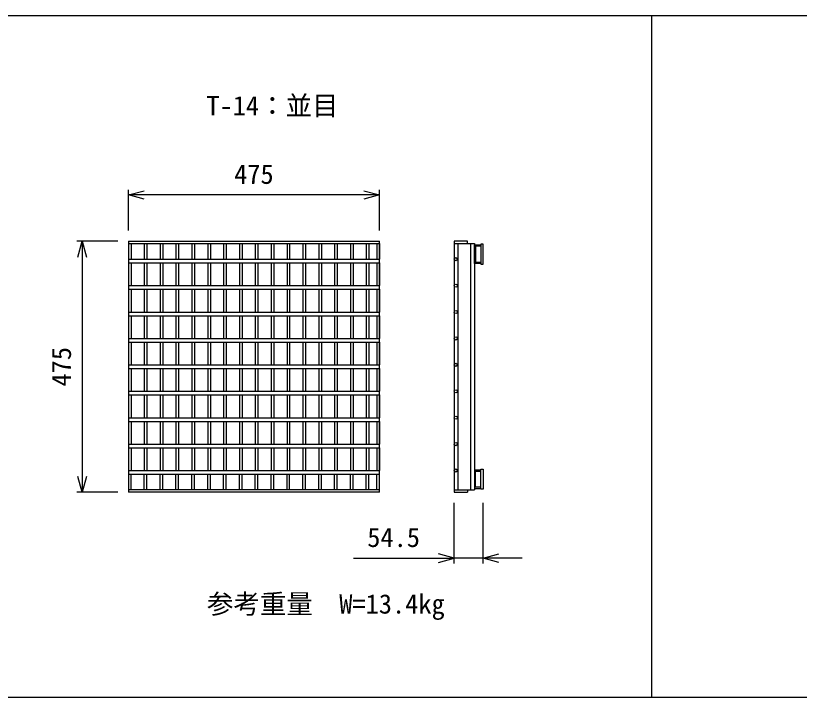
# Model space of a CAD drawing. Units: millimetres, scale not verified. Extents: x 12 to 21012, y 0 to 14850.
# Drawn here: x 4660 to 6142, y 1873 to 3163 of the extents above; entities that cross this region are included whole.
import ezdxf
from ezdxf.enums import TextEntityAlignment as Align

# ---------------------------------------------------------------- set-up
doc = ezdxf.new("R2010")
doc.units = ezdxf.units.MM
doc.header["$LTSCALE"] = 25
for name, color, linetype, lineweight in [('DIM', 7, 'Continuous', 25), ('HATCH', 6, 'Continuous', 25), ('TXT', 7, 'Continuous', 25)]:
    doc.layers.add(name, color=color, linetype=linetype, lineweight=lineweight)
doc.styles.add('ＭＳ ゴシック', font='')
doc.styles.get('ＭＳ ゴシック').set_extended_font_data('MS Gothic')

msp = doc.modelspace()

# ---------------------------------------------------------------- linework, layer by layer
at = {"layer": 'DIM'}
for p, q in [((4873.14, 2755.76), (4873.14, 2833.26)), ((4873.14, 2823.26), (4903.14, 2831.3)), ((5318.14, 2831.3), (5348.14, 2823.26)), ((5348.14, 2755.76), (5348.14, 2833.26)), ((5348.14, 2823.26), (4873.14, 2823.26)), ((4903.14, 2815.22), (4873.14, 2823.26)), ((5348.14, 2823.26), (5318.14, 2815.22)), ((4853.14, 2735.76), (4775.64, 2735.76)), ((4777.6, 2705.76), (4785.64, 2735.76)), ((4785.64, 2735.76), (4785.64, 2260.76)), ((4785.64, 2735.76), (4793.68, 2705.76)), ((4785.64, 2260.76), (4777.6, 2290.76)), ((4793.68, 2290.76), (4785.64, 2260.76)), ((4853.14, 2260.76), (4775.64, 2260.76)), ((5489.46, 2126.04), (5489.46, 2240.76)), ((5543.96, 2126.04), (5543.96, 2240.76)), ((5298.76, 2136.04), (5489.46, 2136.04)), ((5489.46, 2136.04), (5459.46, 2144.08)), ((5459.46, 2128), (5489.46, 2136.04)), ((5543.96, 2136.04), (5489.46, 2136.04)), ((5543.96, 2136.04), (5573.96, 2144.08)), ((5617.92, 2136.04), (5543.96, 2136.04)), ((5573.96, 2128), (5543.96, 2136.04))]:
    msp.add_line(p, q, dxfattribs=at)
at = {"layer": 'HATCH'}
for p, q in [((4873.14, 2735.76), (5348.14, 2735.76)), ((4873.14, 2735.76), (4873.14, 2260.76)), ((4873.14, 2731.26), (5348.14, 2731.26)), ((4878.14, 2731.26), (4878.14, 2701.76)), ((4903.14, 2731.26), (4903.14, 2701.76)), ((4908.14, 2731.26), (4908.14, 2701.76)), ((4933.14, 2731.26), (4933.14, 2701.76)), ((4938.14, 2731.26), (4938.14, 2701.76)), ((4963.14, 2731.26), (4963.14, 2701.76)), ((4968.14, 2731.26), (4968.14, 2701.76)), ((4993.14, 2731.26), (4993.14, 2701.76)), ((4998.14, 2731.26), (4998.14, 2701.76)), ((5023.14, 2731.26), (5023.14, 2701.76)), ((5028.14, 2731.26), (5028.14, 2701.76)), ((5053.14, 2731.26), (5053.14, 2701.76)), ((5058.14, 2731.26), (5058.14, 2701.76)), ((5083.14, 2731.26), (5083.14, 2701.76)), ((5088.14, 2731.26), (5088.14, 2701.76)), ((5113.14, 2731.26), (5113.14, 2701.76)), ((5118.14, 2731.26), (5118.14, 2701.76)), ((5143.14, 2731.26), (5143.14, 2701.76)), ((5148.14, 2731.26), (5148.14, 2701.76)), ((5173.14, 2731.26), (5173.14, 2701.76)), ((5178.14, 2731.26), (5178.14, 2701.76)), ((5203.14, 2731.26), (5203.14, 2701.76)), ((5208.14, 2731.26), (5208.14, 2701.76)), ((5233.14, 2731.26), (5233.14, 2701.76)), ((5238.14, 2731.26), (5238.14, 2701.76)), ((5263.14, 2731.26), (5263.14, 2701.76)), ((5268.14, 2731.26), (5268.14, 2701.76)), ((5293.14, 2731.26), (5293.14, 2701.76)), ((5298.14, 2731.26), (5298.14, 2701.76)), ((5323.14, 2731.26), (5323.14, 2701.76)), ((5328.14, 2731.26), (5328.14, 2701.76)), ((5343.14, 2731.26), (5343.14, 2701.76)), ((5348.14, 2260.76), (5348.14, 2735.76)), ((5348.14, 2731.26), (5348.14, 2701.76)), ((5489.46, 2735.76), (5489.46, 2260.76)), ((5514.46, 2735.76), (5489.46, 2735.76)), ((5489.46, 2731.26), (5527.46, 2731.26)), ((5496.46, 2731.26), (5496.46, 2265.26)), ((5514.46, 2731.26), (5514.46, 2735.76)), ((5520.46, 2731.26), (5520.46, 2265.26)), ((5527.46, 2731.26), (5527.46, 2265.26)), ((5527.46, 2728.76), (5539.46, 2728.76)), ((5527.46, 2693.76), (5527.46, 2728.76)), ((5539.46, 2730.26), (5539.46, 2692.26)), ((5543.96, 2730.26), (5539.46, 2730.26)), ((5543.96, 2692.26), (5543.96, 2730.26)), ((5539.46, 2726.46), (5529.76, 2726.46)), ((5529.76, 2726.46), (5529.76, 2696.06)), ((4873.14, 2701.76), (5348.14, 2701.76)), ((4873.14, 2694.76), (5348.14, 2694.76)), ((4878.14, 2694.76), (4878.14, 2651.76)), ((4903.14, 2694.76), (4903.14, 2651.76)), ((4908.14, 2694.76), (4908.14, 2651.76)), ((4933.14, 2694.76), (4933.14, 2651.76)), ((4938.14, 2694.76), (4938.14, 2651.76)), ((4963.14, 2694.76), (4963.14, 2651.76)), ((4968.14, 2694.76), (4968.14, 2651.76)), ((4993.14, 2694.76), (4993.14, 2651.76)), ((4998.14, 2694.76), (4998.14, 2651.76)), ((5023.14, 2694.76), (5023.14, 2651.76)), ((5028.14, 2694.76), (5028.14, 2651.76)), ((5053.14, 2694.76), (5053.14, 2651.76)), ((5058.14, 2694.76), (5058.14, 2651.76)), ((5083.14, 2694.76), (5083.14, 2651.76)), ((5088.14, 2694.76), (5088.14, 2651.76)), ((5113.14, 2694.76), (5113.14, 2651.76)), ((5118.14, 2694.76), (5118.14, 2651.76)), ((5143.14, 2694.76), (5143.14, 2651.76)), ((5148.14, 2694.76), (5148.14, 2651.76)), ((5173.14, 2694.76), (5173.14, 2651.76)), ((5178.14, 2694.76), (5178.14, 2651.76)), ((5203.14, 2694.76), (5203.14, 2651.76)), ((5208.14, 2694.76), (5208.14, 2651.76)), ((5233.14, 2694.76), (5233.14, 2651.76)), ((5238.14, 2694.76), (5238.14, 2651.76)), ((5263.14, 2694.76), (5263.14, 2651.76)), ((5268.14, 2694.76), (5268.14, 2651.76)), ((5293.14, 2694.76), (5293.14, 2651.76)), ((5298.14, 2694.76), (5298.14, 2651.76)), ((5323.14, 2694.76), (5323.14, 2651.76)), ((5328.14, 2694.76), (5328.14, 2651.76)), ((5343.14, 2694.76), (5343.14, 2651.76)), ((5348.14, 2694.76), (5348.14, 2651.76)), ((5539.46, 2693.76), (5527.46, 2693.76)), ((5529.76, 2696.06), (5539.46, 2696.06)), ((5539.46, 2692.26), (5543.96, 2692.26)), ((4873.14, 2651.76), (5348.14, 2651.76)), ((4873.14, 2644.76), (5348.14, 2644.76)), ((4878.14, 2644.76), (4878.14, 2601.76)), ((4903.14, 2644.76), (4903.14, 2601.76)), ((4908.14, 2644.76), (4908.14, 2601.76)), ((4933.14, 2644.76), (4933.14, 2601.76)), ((4938.14, 2644.76), (4938.14, 2601.76)), ((4963.14, 2644.76), (4963.14, 2601.76)), ((4968.14, 2644.76), (4968.14, 2601.76)), ((4993.14, 2644.76), (4993.14, 2601.76)), ((4998.14, 2644.76), (4998.14, 2601.76)), ((5023.14, 2644.76), (5023.14, 2601.76)), ((5028.14, 2644.76), (5028.14, 2601.76)), ((5053.14, 2644.76), (5053.14, 2601.76)), ((5058.14, 2644.76), (5058.14, 2601.76)), ((5083.14, 2644.76), (5083.14, 2601.76)), ((5088.14, 2644.76), (5088.14, 2601.76)), ((5113.14, 2644.76), (5113.14, 2601.76)), ((5118.14, 2644.76), (5118.14, 2601.76)), ((5143.14, 2644.76), (5143.14, 2601.76)), ((5148.14, 2644.76), (5148.14, 2601.76)), ((5173.14, 2644.76), (5173.14, 2601.76)), ((5178.14, 2644.76), (5178.14, 2601.76)), ((5203.14, 2644.76), (5203.14, 2601.76)), ((5208.14, 2644.76), (5208.14, 2601.76)), ((5233.14, 2644.76), (5233.14, 2601.76)), ((5238.14, 2644.76), (5238.14, 2601.76)), ((5263.14, 2644.76), (5263.14, 2601.76)), ((5268.14, 2644.76), (5268.14, 2601.76)), ((5293.14, 2644.76), (5293.14, 2601.76)), ((5298.14, 2644.76), (5298.14, 2601.76)), ((5323.14, 2644.76), (5323.14, 2601.76)), ((5328.14, 2644.76), (5328.14, 2601.76)), ((5343.14, 2644.76), (5343.14, 2601.76)), ((5348.14, 2644.76), (5348.14, 2601.76)), ((4873.14, 2601.76), (5348.14, 2601.76)), ((4873.14, 2594.76), (5348.14, 2594.76)), ((4878.14, 2594.76), (4878.14, 2551.76)), ((4903.14, 2594.76), (4903.14, 2551.76)), ((4908.14, 2594.76), (4908.14, 2551.76)), ((4933.14, 2594.76), (4933.14, 2551.76)), ((4938.14, 2594.76), (4938.14, 2551.76)), ((4963.14, 2594.76), (4963.14, 2551.76)), ((4968.14, 2594.76), (4968.14, 2551.76)), ((4993.14, 2594.76), (4993.14, 2551.76)), ((4998.14, 2594.76), (4998.14, 2551.76)), ((5023.14, 2594.76), (5023.14, 2551.76)), ((5028.14, 2594.76), (5028.14, 2551.76)), ((5053.14, 2594.76), (5053.14, 2551.76)), ((5058.14, 2594.76), (5058.14, 2551.76)), ((5083.14, 2594.76), (5083.14, 2551.76)), ((5088.14, 2594.76), (5088.14, 2551.76)), ((5113.14, 2594.76), (5113.14, 2551.76)), ((5118.14, 2594.76), (5118.14, 2551.76)), ((5143.14, 2594.76), (5143.14, 2551.76)), ((5148.14, 2594.76), (5148.14, 2551.76)), ((5173.14, 2594.76), (5173.14, 2551.76)), ((5178.14, 2594.76), (5178.14, 2551.76)), ((5203.14, 2594.76), (5203.14, 2551.76)), ((5208.14, 2594.76), (5208.14, 2551.76)), ((5233.14, 2594.76), (5233.14, 2551.76)), ((5238.14, 2594.76), (5238.14, 2551.76)), ((5263.14, 2594.76), (5263.14, 2551.76)), ((5268.14, 2594.76), (5268.14, 2551.76)), ((5293.14, 2594.76), (5293.14, 2551.76)), ((5298.14, 2594.76), (5298.14, 2551.76)), ((5323.14, 2594.76), (5323.14, 2551.76)), ((5328.14, 2594.76), (5328.14, 2551.76)), ((5343.14, 2594.76), (5343.14, 2551.76)), ((5348.14, 2594.76), (5348.14, 2551.76)), ((4873.14, 2551.76), (5348.14, 2551.76)), ((4873.14, 2544.76), (5348.14, 2544.76)), ((4878.14, 2544.76), (4878.14, 2501.76)), ((4903.14, 2544.76), (4903.14, 2501.76)), ((4908.14, 2544.76), (4908.14, 2501.76)), ((4933.14, 2544.76), (4933.14, 2501.76)), ((4938.14, 2544.76), (4938.14, 2501.76)), ((4963.14, 2544.76), (4963.14, 2501.76)), ((4968.14, 2544.76), (4968.14, 2501.76)), ((4993.14, 2544.76), (4993.14, 2501.76)), ((4998.14, 2544.76), (4998.14, 2501.76)), ((5023.14, 2544.76), (5023.14, 2501.76)), ((5028.14, 2544.76), (5028.14, 2501.76)), ((5053.14, 2544.76), (5053.14, 2501.76)), ((5058.14, 2544.76), (5058.14, 2501.76)), ((5083.14, 2544.76), (5083.14, 2501.76)), ((5088.14, 2544.76), (5088.14, 2501.76)), ((5113.14, 2544.76), (5113.14, 2501.76)), ((5118.14, 2544.76), (5118.14, 2501.76)), ((5143.14, 2544.76), (5143.14, 2501.76)), ((5148.14, 2544.76), (5148.14, 2501.76)), ((5173.14, 2544.76), (5173.14, 2501.76)), ((5178.14, 2544.76), (5178.14, 2501.76)), ((5203.14, 2544.76), (5203.14, 2501.76)), ((5208.14, 2544.76), (5208.14, 2501.76)), ((5233.14, 2544.76), (5233.14, 2501.76)), ((5238.14, 2544.76), (5238.14, 2501.76)), ((5263.14, 2544.76), (5263.14, 2501.76)), ((5268.14, 2544.76), (5268.14, 2501.76)), ((5293.14, 2544.76), (5293.14, 2501.76)), ((5298.14, 2544.76), (5298.14, 2501.76)), ((5323.14, 2544.76), (5323.14, 2501.76)), ((5328.14, 2544.76), (5328.14, 2501.76)), ((5343.14, 2544.76), (5343.14, 2501.76)), ((5348.14, 2544.76), (5348.14, 2501.76)), ((4873.14, 2501.76), (5348.14, 2501.76)), ((4873.14, 2494.76), (5348.14, 2494.76)), ((4878.14, 2494.76), (4878.14, 2451.76)), ((4903.14, 2494.76), (4903.14, 2451.76)), ((4908.14, 2494.76), (4908.14, 2451.76)), ((4933.14, 2494.76), (4933.14, 2451.76)), ((4938.14, 2494.76), (4938.14, 2451.76)), ((4963.14, 2494.76), (4963.14, 2451.76)), ((4968.14, 2494.76), (4968.14, 2451.76)), ((4993.14, 2494.76), (4993.14, 2451.76)), ((4998.14, 2494.76), (4998.14, 2451.76)), ((5023.14, 2494.76), (5023.14, 2451.76)), ((5028.14, 2494.76), (5028.14, 2451.76)), ((5053.14, 2494.76), (5053.14, 2451.76)), ((5058.14, 2494.76), (5058.14, 2451.76)), ((5083.14, 2494.76), (5083.14, 2451.76)), ((5088.14, 2494.76), (5088.14, 2451.76)), ((5113.14, 2494.76), (5113.14, 2451.76)), ((5118.14, 2494.76), (5118.14, 2451.76)), ((5143.14, 2494.76), (5143.14, 2451.76)), ((5148.14, 2494.76), (5148.14, 2451.76)), ((5173.14, 2494.76), (5173.14, 2451.76)), ((5178.14, 2494.76), (5178.14, 2451.76)), ((5203.14, 2494.76), (5203.14, 2451.76)), ((5208.14, 2494.76), (5208.14, 2451.76)), ((5233.14, 2494.76), (5233.14, 2451.76)), ((5238.14, 2494.76), (5238.14, 2451.76)), ((5263.14, 2494.76), (5263.14, 2451.76)), ((5268.14, 2494.76), (5268.14, 2451.76)), ((5293.14, 2494.76), (5293.14, 2451.76)), ((5298.14, 2494.76), (5298.14, 2451.76)), ((5323.14, 2494.76), (5323.14, 2451.76)), ((5328.14, 2494.76), (5328.14, 2451.76)), ((5343.14, 2494.76), (5343.14, 2451.76)), ((5348.14, 2494.76), (5348.14, 2451.76)), ((4873.14, 2451.76), (5348.14, 2451.76)), ((4873.14, 2444.76), (5348.14, 2444.76)), ((4878.14, 2444.76), (4878.14, 2401.76)), ((4903.14, 2444.76), (4903.14, 2401.76)), ((4908.14, 2444.76), (4908.14, 2401.76)), ((4933.14, 2444.76), (4933.14, 2401.76)), ((4938.14, 2444.76), (4938.14, 2401.76)), ((4963.14, 2444.76), (4963.14, 2401.76)), ((4968.14, 2444.76), (4968.14, 2401.76)), ((4993.14, 2444.76), (4993.14, 2401.76)), ((4998.14, 2444.76), (4998.14, 2401.76)), ((5023.14, 2444.76), (5023.14, 2401.76)), ((5028.14, 2444.76), (5028.14, 2401.76)), ((5053.14, 2444.76), (5053.14, 2401.76)), ((5058.14, 2444.76), (5058.14, 2401.76)), ((5083.14, 2444.76), (5083.14, 2401.76)), ((5088.14, 2444.76), (5088.14, 2401.76)), ((5113.14, 2444.76), (5113.14, 2401.76)), ((5118.14, 2444.76), (5118.14, 2401.76)), ((5143.14, 2444.76), (5143.14, 2401.76)), ((5148.14, 2444.76), (5148.14, 2401.76)), ((5173.14, 2444.76), (5173.14, 2401.76)), ((5178.14, 2444.76), (5178.14, 2401.76)), ((5203.14, 2444.76), (5203.14, 2401.76)), ((5208.14, 2444.76), (5208.14, 2401.76)), ((5233.14, 2444.76), (5233.14, 2401.76)), ((5238.14, 2444.76), (5238.14, 2401.76)), ((5263.14, 2444.76), (5263.14, 2401.76)), ((5268.14, 2444.76), (5268.14, 2401.76)), ((5293.14, 2444.76), (5293.14, 2401.76)), ((5298.14, 2444.76), (5298.14, 2401.76)), ((5323.14, 2444.76), (5323.14, 2401.76)), ((5328.14, 2444.76), (5328.14, 2401.76)), ((5343.14, 2444.76), (5343.14, 2401.76)), ((5348.14, 2444.76), (5348.14, 2401.76)), ((4873.14, 2401.76), (5348.14, 2401.76)), ((4873.14, 2394.76), (5348.14, 2394.76)), ((4878.14, 2394.76), (4878.14, 2351.76)), ((4903.14, 2394.76), (4903.14, 2351.76)), ((4908.14, 2394.76), (4908.14, 2351.76)), ((4933.14, 2394.76), (4933.14, 2351.76)), ((4938.14, 2394.76), (4938.14, 2351.76)), ((4963.14, 2394.76), (4963.14, 2351.76)), ((4968.14, 2394.76), (4968.14, 2351.76)), ((4993.14, 2394.76), (4993.14, 2351.76)), ((4998.14, 2394.76), (4998.14, 2351.76)), ((5023.14, 2394.76), (5023.14, 2351.76)), ((5028.14, 2394.76), (5028.14, 2351.76)), ((5053.14, 2394.76), (5053.14, 2351.76)), ((5058.14, 2394.76), (5058.14, 2351.76)), ((5083.14, 2394.76), (5083.14, 2351.76)), ((5088.14, 2394.76), (5088.14, 2351.76)), ((5113.14, 2394.76), (5113.14, 2351.76)), ((5118.14, 2394.76), (5118.14, 2351.76)), ((5143.14, 2394.76), (5143.14, 2351.76)), ((5148.14, 2394.76), (5148.14, 2351.76)), ((5173.14, 2394.76), (5173.14, 2351.76)), ((5178.14, 2394.76), (5178.14, 2351.76)), ((5203.14, 2394.76), (5203.14, 2351.76)), ((5208.14, 2394.76), (5208.14, 2351.76)), ((5233.14, 2394.76), (5233.14, 2351.76)), ((5238.14, 2394.76), (5238.14, 2351.76)), ((5263.14, 2394.76), (5263.14, 2351.76)), ((5268.14, 2394.76), (5268.14, 2351.76)), ((5293.14, 2394.76), (5293.14, 2351.76)), ((5298.14, 2394.76), (5298.14, 2351.76)), ((5323.14, 2394.76), (5323.14, 2351.76)), ((5328.14, 2394.76), (5328.14, 2351.76)), ((5343.14, 2394.76), (5343.14, 2351.76)), ((5348.14, 2394.76), (5348.14, 2351.76)), ((4873.14, 2351.76), (5348.14, 2351.76)), ((4873.14, 2344.76), (5348.14, 2344.76)), ((4878.14, 2344.76), (4878.14, 2301.76)), ((4903.14, 2344.76), (4903.14, 2301.76)), ((4908.14, 2344.76), (4908.14, 2301.76)), ((4933.14, 2344.76), (4933.14, 2301.76)), ((4938.14, 2344.76), (4938.14, 2301.76)), ((4963.14, 2344.76), (4963.14, 2301.76)), ((4968.14, 2344.76), (4968.14, 2301.76)), ((4993.14, 2344.76), (4993.14, 2301.76)), ((4998.14, 2344.76), (4998.14, 2301.76)), ((5023.14, 2344.76), (5023.14, 2301.76)), ((5028.14, 2344.76), (5028.14, 2301.76)), ((5053.14, 2344.76), (5053.14, 2301.76)), ((5058.14, 2344.76), (5058.14, 2301.76)), ((5083.14, 2344.76), (5083.14, 2301.76)), ((5088.14, 2344.76), (5088.14, 2301.76)), ((5113.14, 2344.76), (5113.14, 2301.76)), ((5118.14, 2344.76), (5118.14, 2301.76)), ((5143.14, 2344.76), (5143.14, 2301.76)), ((5148.14, 2344.76), (5148.14, 2301.76)), ((5173.14, 2344.76), (5173.14, 2301.76)), ((5178.14, 2344.76), (5178.14, 2301.76)), ((5203.14, 2344.76), (5203.14, 2301.76)), ((5208.14, 2344.76), (5208.14, 2301.76)), ((5233.14, 2344.76), (5233.14, 2301.76)), ((5238.14, 2344.76), (5238.14, 2301.76)), ((5263.14, 2344.76), (5263.14, 2301.76)), ((5268.14, 2344.76), (5268.14, 2301.76)), ((5293.14, 2344.76), (5293.14, 2301.76)), ((5298.14, 2344.76), (5298.14, 2301.76)), ((5323.14, 2344.76), (5323.14, 2301.76)), ((5328.14, 2344.76), (5328.14, 2301.76)), ((5343.14, 2344.76), (5343.14, 2301.76)), ((5348.14, 2344.76), (5348.14, 2301.76)), ((4873.14, 2301.76), (5348.14, 2301.76)), ((5527.46, 2302.76), (5527.46, 2267.76)), ((5539.46, 2302.76), (5527.46, 2302.76)), ((5529.76, 2270.06), (5529.76, 2300.46)), ((5529.76, 2300.46), (5539.46, 2300.46)), ((5539.46, 2266.26), (5539.46, 2304.26)), ((5539.46, 2304.26), (5543.96, 2304.26)), ((5543.96, 2304.26), (5543.96, 2266.26)), ((4873.14, 2294.76), (5348.14, 2294.76)), ((4878.14, 2265.26), (4878.14, 2294.76)), ((4903.14, 2265.26), (4903.14, 2294.76)), ((4908.14, 2265.26), (4908.14, 2294.76)), ((4933.14, 2265.26), (4933.14, 2294.76)), ((4938.14, 2265.26), (4938.14, 2294.76)), ((4963.14, 2265.26), (4963.14, 2294.76)), ((4968.14, 2265.26), (4968.14, 2294.76)), ((4993.14, 2265.26), (4993.14, 2294.76)), ((4998.14, 2265.26), (4998.14, 2294.76)), ((5023.14, 2265.26), (5023.14, 2294.76)), ((5028.14, 2265.26), (5028.14, 2294.76)), ((5053.14, 2265.26), (5053.14, 2294.76)), ((5058.14, 2265.26), (5058.14, 2294.76)), ((5083.14, 2265.26), (5083.14, 2294.76)), ((5088.14, 2265.26), (5088.14, 2294.76)), ((5113.14, 2265.26), (5113.14, 2294.76)), ((5118.14, 2265.26), (5118.14, 2294.76)), ((5143.14, 2265.26), (5143.14, 2294.76)), ((5148.14, 2265.26), (5148.14, 2294.76)), ((5173.14, 2265.26), (5173.14, 2294.76)), ((5178.14, 2265.26), (5178.14, 2294.76)), ((5203.14, 2265.26), (5203.14, 2294.76)), ((5208.14, 2265.26), (5208.14, 2294.76)), ((5233.14, 2265.26), (5233.14, 2294.76)), ((5238.14, 2265.26), (5238.14, 2294.76)), ((5263.14, 2265.26), (5263.14, 2294.76)), ((5268.14, 2265.26), (5268.14, 2294.76)), ((5293.14, 2265.26), (5293.14, 2294.76)), ((5298.14, 2265.26), (5298.14, 2294.76)), ((5323.14, 2265.26), (5323.14, 2294.76)), ((5328.14, 2265.26), (5328.14, 2294.76)), ((5343.14, 2265.26), (5343.14, 2294.76)), ((5348.14, 2265.26), (5348.14, 2294.76)), ((5527.46, 2267.76), (5539.46, 2267.76)), ((5539.46, 2270.06), (5529.76, 2270.06)), ((5348.14, 2265.26), (4873.14, 2265.26)), ((5348.14, 2260.76), (4873.14, 2260.76)), ((5489.46, 2265.26), (5527.46, 2265.26)), ((5489.46, 2260.76), (5514.46, 2260.76)), ((5514.46, 2265.26), (5514.46, 2260.76)), ((5543.96, 2266.26), (5539.46, 2266.26))]:
    msp.add_line(p, q, dxfattribs=at)
for centre in [(5492.46, 2701.76), (5492.46, 2651.76), (5492.46, 2601.76), (5492.46, 2551.76), (5492.46, 2501.76), (5492.46, 2451.76), (5492.46, 2401.76), (5492.46, 2351.76), (5492.46, 2301.76)]:
    msp.add_circle(centre, 3, dxfattribs=at)
at = {"layer": 'TXT'}
for p, q in [((2262.5, 3162.57), (8362.5, 3162.57)), ((5862.5, 3162.57), (5862.5, 1872.57)), ((8362.5, 1872.57), (2262.5, 1872.57))]:
    msp.add_line(p, q, dxfattribs=at)

# ---------------------------------------------------------------- texts
at = {"layer": 'DIM', "style": 'ＭＳ ゴシック'}
for s, p in [('475', (5073.14, 2833.26)), ('54.5', (5324.88, 2146.04)), ('参考重量\u3000W=13.4kg', (5021.91, 2020.02))]:
    msp.add_text(s, height=36.66, dxfattribs=at).set_placement(p, align=Align.BOTTOM_LEFT)
msp.add_text('475', height=36.66, rotation=90, dxfattribs=at).set_placement((4775.64, 2460.76), align=Align.BOTTOM_LEFT)
at = {"layer": 'TXT', "style": 'ＭＳ ゴシック'}
msp.add_text('T-14：並目 ', height=36.66, dxfattribs=at).set_placement((5020.68, 2962.85), align=Align.BOTTOM_LEFT)

doc.saveas('drawing.dxf')
